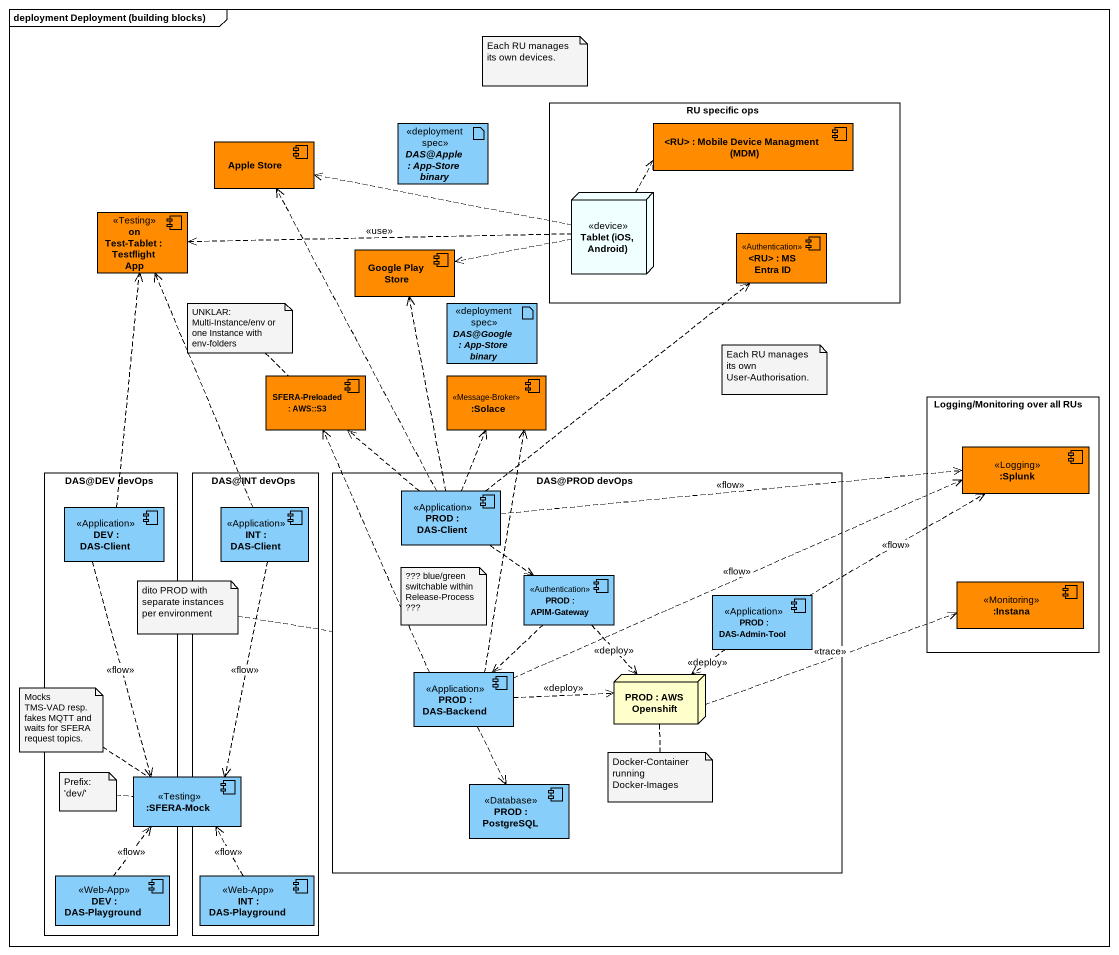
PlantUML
@startuml
mainframe deployment Deployment (building blocks)
artifact "DAS@Apple : App-Store binary" as DAS_Apple <<deployment spec>> #87CEFA
rectangle "RU specific ops" as RU_specific_ops {
  component "<RU> : Mobile Device Managment (MDM)" as RU #FF8C00
  node "Tablet (iOS, Android)" as Tablet_iOS_Android <<device>> #F0FFFF
  component "<RU> : MS Entra ID" as RU_2 <<Authentication>> #FF8C00
}
component "Apple Store" as Apple_Store #FF8C00
component "on Test-Tablet : Testflight App" as on_Test_Tablet <<Testing>> #FF8C00
component "Google Play Store" as Google_Play_Store #FF8C00
artifact "DAS@Google : App-Store binary" as DAS_Google <<deployment spec>> #87CEFA
component "SFERA-Preloaded : AWS::S3" as SFERA_Preloaded #FF8C00
component ":Solace" as Solace <<Message-Broker>> #FF8C00
rectangle "Logging/Monitoring over all RUs" as Logging_Monitoring_over_all {
  component ":Splunk" as Splunk <<Logging>> #FF8C00
  component ":Instana" as Instana <<Monitoring>> #FF8C00
}
rectangle "DAS@DEV devOps" as DAS_DEV_devOps {
  component "DEV : DAS-Client" as DEV <<Application>> #87CEFA
  component "DEV : DAS-Playground" as DEV_2 <<Web-App>> #87CEFA
}
rectangle "DAS@INT devOps" as DAS_INT_devOps {
  component "INT : DAS-Client" as INT <<Application>> #87CEFA
  component "INT : DAS-Playground" as INT_2 <<Web-App>> #87CEFA
}
rectangle "DAS@PROD devOps" as DAS_PROD_devOps {
  component "PROD : DAS-Client" as PROD <<Application>> #87CEFA
  component "PROD : APIM-Gateway" as PROD_2 <<Authentication>> #87CEFA
  component "PROD : DAS-Admin-Tool" as PROD_3 <<Application>> #87CEFA
  component "PROD : DAS-Backend" as PROD_4 <<Application>> #87CEFA
  node "PROD : AWS Openshift" as PROD_5
  component "PROD : PostgreSQL" as PROD_6 <<Database>> #87CEFA
}
component ":SFERA-Mock" as SFERA_Mock <<Testing>> #87CEFA
Tablet_iOS_Android .up.> RU
Tablet_iOS_Android .left.> Apple_Store
Tablet_iOS_Android .left.> on_Test_Tablet : <<use>>
Tablet_iOS_Android .left.> Google_Play_Store
DEV .up.> on_Test_Tablet
DEV ..> SFERA_Mock : <<flow>>
INT .up.> on_Test_Tablet
INT ..> SFERA_Mock : <<flow>>
PROD .up.> Apple_Store
PROD .up.> Google_Play_Store
PROD .up.> RU_2
PROD .up.> SFERA_Preloaded
PROD .up.> Solace
PROD .right.> Splunk : <<flow>>
PROD ..> PROD_2
PROD_2 ..> PROD_4
PROD_2 ..> PROD_5 : <<deploy>>
PROD_3 .right.> Splunk : <<flow>>
PROD_3 ..> PROD_5 : <<deploy>>
PROD_4 .up.> SFERA_Preloaded
PROD_4 .up.> Solace
PROD_4 .right.> Splunk : <<flow>>
PROD_4 .right.> PROD_5 : <<deploy>>
PROD_4 ..> PROD_6
PROD_5 .right.> Instana : <<trace>>
DEV_2 .up.> SFERA_Mock : <<flow>>
INT_2 .up.> SFERA_Mock : <<flow>>
note as N1
  Each RU manages its own devices.
end note
note top of SFERA_Preloaded : UNKLAR: Multi-Instance/env or one Instance with env-folders
note as N3
  Each RU manages its own User-Authorisation.
end note
note left of DAS_PROD_devOps : dito PROD with separate instances per environment
note as N5
  ??? blue/green switchable within Release-Process ???
end note
note top of SFERA_Mock : Mocks TMS-VAD resp. fakes MQTT and waits for SFERA request topics.
note bottom of PROD_5 : Docker-Container running Docker-Images
note left of SFERA_Mock : Prefix: 'dev/'
@enduml
